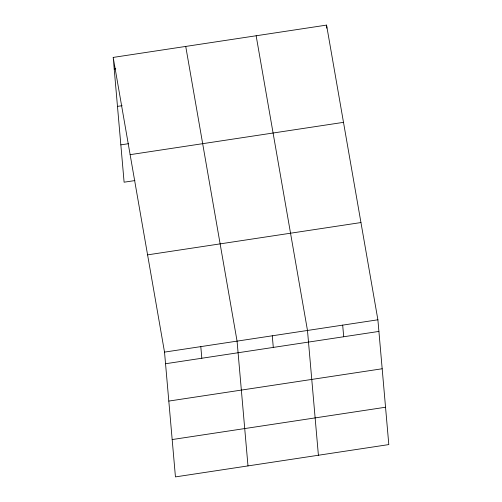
<?xml version="1.0" encoding="UTF-8"?>
<svg xmlns="http://www.w3.org/2000/svg" width="502" height="502" viewBox="0 0 502 502"><rect width="100%" height="100%" fill="white"/><g stroke="black" fill="none" stroke-linecap="round" stroke-linejoin="round"><path stroke-width="0.75" d="M113.195 57.416L326.557 25.1L377.893 319.799L388.805 444.584L175.443 476.9L164.524 352.115L113.195 57.416L124.107 182.201L134.912 180.569M114.211 69.038L115.755 68.805M117.474 106.386L122.105 105.684M120.844 144.858L128.562 143.691M130.131 154.666L343.493 122.35M147.588 254.865L360.951 222.549M164.524 352.115L377.893 319.799M165.541 363.737L378.91 331.42M168.81 401.079L382.173 368.763M172.18 439.557L385.542 407.235M256.145 35.767L307.481 330.46L318.4 455.245M185.734 46.429L237.069 341.128L247.988 465.912M326.557 25.1L326.827 28.2M342.684 325.127L343.701 336.748M272.279 335.794L273.295 347.415M200.8 346.618L201.817 358.24"/></g></svg>
